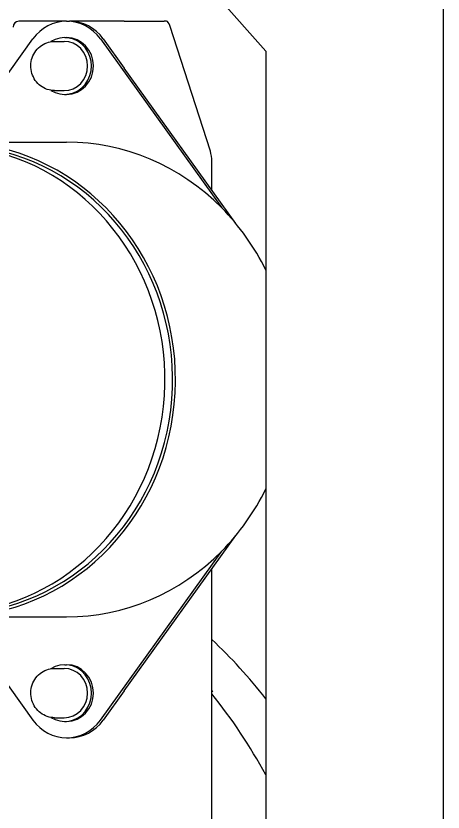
# Model space of a CAD drawing. Header units: millimetres. Extents: x -360063 to 84100, y -179792 to 59400.
# Drawn here: x 7952.4 to 8095.6, y 43880.3 to 44146.9 of the extents above; entities that cross this region are included whole.
import ezdxf

# ---------------------------------------------------------------- set-up
doc = ezdxf.new("R2010")
doc.units = ezdxf.units.MM
doc.header["$LTSCALE"] = 100
doc.layers.add('Visible', color=7, linetype='Continuous', lineweight=25)

msp = doc.modelspace()

# ---------------------------------------------------------------- linework, layer by layer
at = {"layer": 'Visible'}
for p, q in [((8095.57, 44600.17), (8095.57, 43100.17)), ((7769.84, 44435.17), (8036.16, 44135.17)), ((7969.37, 44145.17), (7953.3, 44145.17)), ((7969.37, 44145.17), (7970.33, 44145.17)), ((7988.69, 44145.17), (7970.33, 44145.17)), ((7988.69, 44145.17), (8002.02, 44145.17)), ((8002.81, 44145.17), (8002.02, 44145.17)), ((8017.54, 44101.63), (8003.95, 44143.71)), ((7968.72, 44139.67), (7969.37, 44139.67)), ((7940.45, 44114.74), (7958.06, 44139.24)), ((7965.33, 44138.42), (7968.56, 44138.42)), ((7980.67, 44139.24), (8021.34, 44082.65)), ((7981.64, 44139.24), (7988.69, 44129.43)), ((8036.16, 44135.17), (8036.16, 43585.17)), ((8026.05, 44077.45), (7988.69, 44129.43)), ((7965.33, 44121.92), (7968.56, 44121.92)), ((7968.72, 44120.67), (7969.37, 44120.67)), ((7942.33, 44104.67), (7969.37, 44104.67)), ((8018.01, 44088.63), (8018.01, 44098.1)), ((7988.69, 43920.91), (8026.05, 43972.89)), ((7980.67, 43911.1), (8021.34, 43967.69)), ((8018.01, 43595.17), (8018.01, 43961.71)), ((7935.06, 43945.67), (7969.37, 43945.67)), ((7938.81, 43937.89), (7958.06, 43911.1)), ((7968.72, 43929.67), (7969.37, 43929.67)), ((7965.33, 43928.42), (7968.56, 43928.42)), ((7988.69, 43920.91), (7981.64, 43911.1)), ((8018.37, 43920.71), (8018.01, 43920.71)), ((7965.33, 43911.92), (7968.56, 43911.92)), ((7968.72, 43910.67), (7969.37, 43910.67)), ((7969.37, 43905.17), (7970.33, 43905.17))]:
    msp.add_line(p, q, dxfattribs=at)
for centre, major_axis, ratio, start_param, end_param in [((7953.3, 44143.17), (0, 2), 0.946407, 0, 1.570796), ((7969.37, 44130.17), (0, 15), 0.946407, 5.361856, 7.204515), ((7970.33, 44130.17), (0, 15), 0.946407, 5.361856, 6.283185), ((8002.81, 44140.17), (0, 5), 0.322975, 5.497787, 6.283185), ((7968.72, 44130.17), (0, 9.5), 0.946407, 2.602351, 6.822427), ((7969.37, 44130.17), (0, 9.5), 0.946407, 3.141593, 6.283185), ((7968.56, 44130.17), (0, 8.25), 0.946407, 3.141593, 6.283185), ((7969.37, 44025.17), (0, 79.5), 0.946407, 5.520633, 6.283185), ((7928.02, 44025.17), (0, 78.5), 0.946407, 3.199258, 6.089723), ((7930.61, 44025.17), (0, 78.5), 0.946407, 3.167839, 6.089723), ((7930.61, 44025.17), (0, -79.5), 0.946407, 0.055233, 2.97471), ((8016.4, 44098.1), (0, -5), 0.322975, 1.570796, 2.356194), ((7969.37, 44025.17), (0, 79.5), 0.946407, 5.190701, 5.520633), ((7969.37, 44025.17), (0, 79.5), 0.946407, 3.904145, 4.234077), ((7969.37, 44025.17), (0, -79.5), 0.946407, 0, 0.762552), ((7901.38, 43800.17), (0, 185), 0.946407, 5.404614, 5.554135), ((7968.72, 43920.17), (0, 9.5), 0.946407, 2.602351, 6.822427), ((7969.37, 43920.17), (0, 9.5), 0.946407, 3.141593, 6.283185), ((7968.56, 43920.17), (0, 8.25), 0.946407, 3.141593, 6.283185), ((7885.55, 43800.17), (0, -185), 0.946407, 2.280446, 2.283571), ((7884.58, 43800.17), (0, -185), 0.946407, 2.094944, 2.275066), ((7969.37, 43920.17), (0, -15), 0.946407, 5.361856, 7.204515), ((7970.33, 43920.17), (0, -15), 0.946407, 0, 0.921329)]:
    msp.add_ellipse(centre, major_axis=major_axis, ratio=ratio, start_param=start_param, end_param=end_param, dxfattribs=at)
for points in [[(7965.33, 44121.92), (7964.49, 44121.92), (7963.65, 44122.06), (7962.06, 44122.6), (7961.3, 44123), (7959.94, 44124.02), (7959.35, 44124.65), (7958.36, 44126.07), (7957.98, 44126.87), (7957.47, 44128.55), (7957.34, 44129.44), (7957.38, 44131.22), (7957.53, 44132.1), (7958.11, 44133.78), (7958.53, 44134.57), (7959.6, 44135.97), (7960.24, 44136.58), (7961.67, 44137.55), (7962.46, 44137.92), (7963.95, 44138.33), (7964.64, 44138.42), (7965.33, 44138.42)], [(7965.33, 43911.92), (7964.49, 43911.92), (7963.65, 43912.06), (7962.06, 43912.6), (7961.3, 43913), (7959.94, 43914.02), (7959.35, 43914.65), (7958.36, 43916.07), (7957.98, 43916.87), (7957.47, 43918.55), (7957.34, 43919.44), (7957.38, 43921.22), (7957.53, 43922.1), (7958.11, 43923.78), (7958.53, 43924.57), (7959.6, 43925.97), (7960.24, 43926.58), (7961.67, 43927.55), (7962.46, 43927.92), (7963.95, 43928.33), (7964.64, 43928.42), (7965.33, 43928.42)]]:
    msp.add_open_spline(points, degree=3, knots=[1.570796, 1.570796, 1.570796, 1.570796, 1.88015, 1.88015, 2.191715, 2.191715, 2.508862, 2.508862, 2.832494, 2.832494, 3.160977, 3.160977, 3.491091, 3.491091, 3.819127, 3.819127, 4.141899, 4.141899, 4.458014, 4.458014, 4.712389, 4.712389, 4.712389, 4.712389], dxfattribs=at)

doc.saveas('drawing.dxf')
